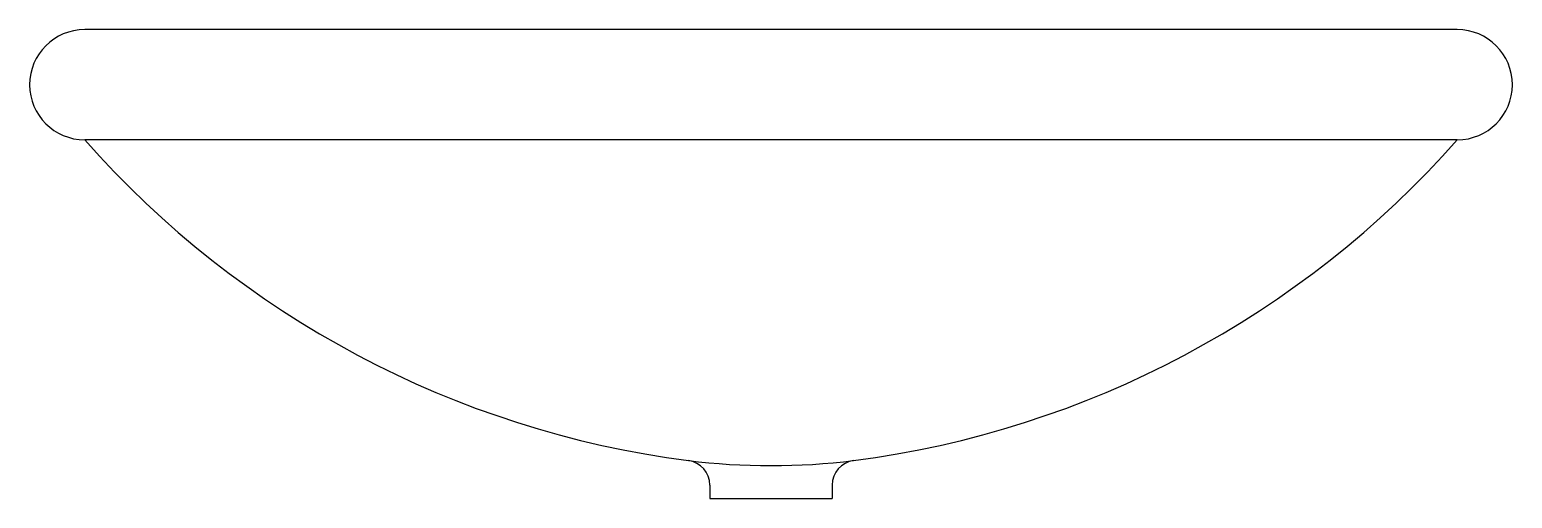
# Model space of a CAD drawing. Header units: millimetres. Extents: x -2913.25 to -2912.766, y 2963.991 to 2964.144.
import ezdxf

# ---------------------------------------------------------------- set-up
doc = ezdxf.new("R2010")
doc.units = ezdxf.units.MM
doc.header["$LTSCALE"] = 10
doc.layers.add('banheiro_louças', color=2, linetype='Continuous')

msp = doc.modelspace()

# ---------------------------------------------------------------- linework, layer by layer
at = {"layer": 'banheiro_louças'}
for p, q in [((-2912.783684893865, 2964.144461764259), (-2913.232411644607, 2964.144461764259)), ((-2912.783684893865, 2964.108461764259), (-2913.232411644607, 2964.108461764259)), ((-2913.028048269236, 2963.99561023902), (-2913.028048269236, 2963.99127253693)), ((-2912.988048269236, 2963.99561023902), (-2912.988048269236, 2963.99127253693)), ((-2913.028048269236, 2963.99127253693), (-2912.988048269236, 2963.99127253693))]:
    msp.add_line(p, q, dxfattribs=at)
for centre, radius, start, end in [((-2913.232411644607, 2964.126461764259), 0.01799999999998374, 90, 270), ((-2912.783684893865, 2964.126461764259), 0.01799999999998374, 270, 90), ((-2912.994192032817, 2964.318657023254), 0.3176958141765312, 221.4238662935496, 262.6072156033329), ((-2913.021904505655, 2964.318657023254), 0.3176958141765312, 277.3927843966671, 318.5761337064504), ((-2913.036107115784, 2963.99561023902), 0.00805884654811267, 0, 82.60721560333293), ((-2913.008048269236, 2964.226933060504), 0.2249597820622327, 263.1010385268392, 276.8989614731608), ((-2912.979989422688, 2963.99561023902), 0.00805884654811267, 97.39278439666705, 180)]:
    msp.add_arc(centre, radius, start, end, dxfattribs=at)

doc.saveas('drawing.dxf')
